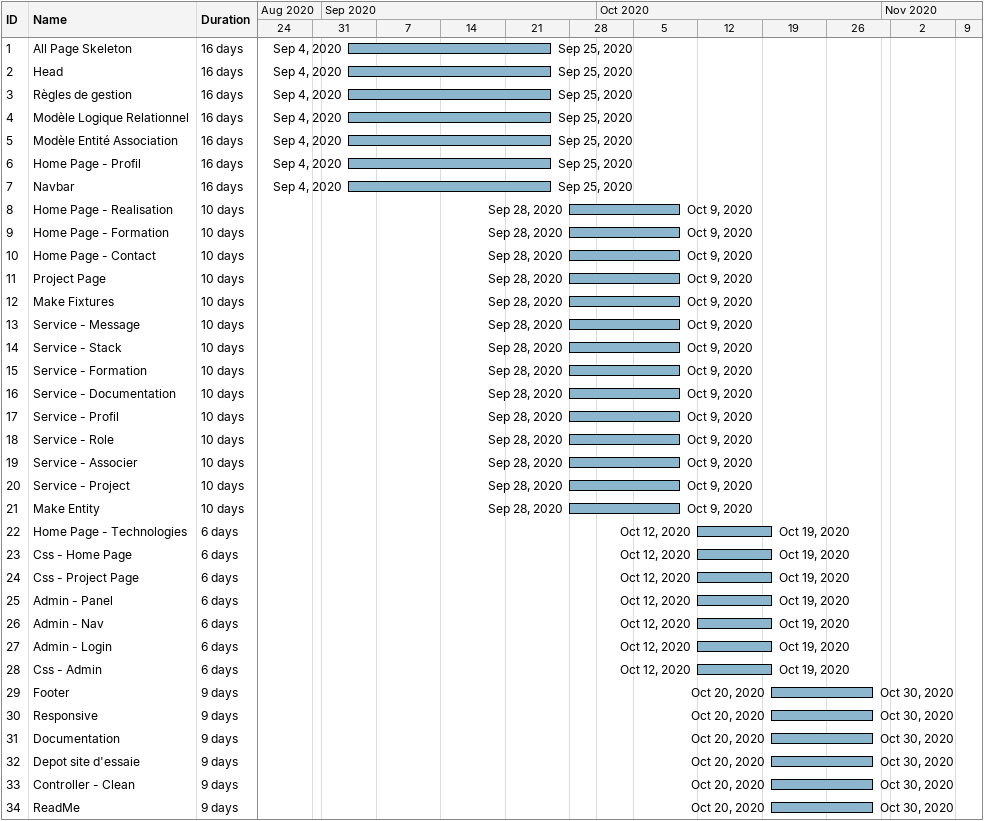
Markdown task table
| ID | Task | Duration | Start | Finish |
|---|---|---|---|---|
| 1 | All Page Skeleton | 16d | 2020-09-04 | 2020-09-25 |
| 2 | Head | 16d | 2020-09-04 | 2020-09-25 |
| 3 | Règles de gestion | 16d | 2020-09-04 | 2020-09-25 |
| 4 | Modèle Logique Relationnel | 16d | 2020-09-04 | 2020-09-25 |
| 5 | Modèle Entité Association | 16d | 2020-09-04 | 2020-09-25 |
| 6 | Home Page - Profil | 16d | 2020-09-04 | 2020-09-25 |
| 7 | Navbar | 16d | 2020-09-04 | 2020-09-25 |
| 8 | Home Page - Realisation | 10d | 2020-09-28 | 2020-10-09 |
| 9 | Home Page - Formation | 10d | 2020-09-28 | 2020-10-09 |
| 10 | Home Page - Contact | 10d | 2020-09-28 | 2020-10-09 |
| 11 | Project Page | 10d | 2020-09-28 | 2020-10-09 |
| 12 | Make Fixtures | 10d | 2020-09-28 | 2020-10-09 |
| 13 | Service - Message | 10d | 2020-09-28 | 2020-10-09 |
| 14 | Service - Stack | 10d | 2020-09-28 | 2020-10-09 |
| 15 | Service - Formation | 10d | 2020-09-28 | 2020-10-09 |
| 16 | Service - Documentation | 10d | 2020-09-28 | 2020-10-09 |
| 17 | Service - Profil | 10d | 2020-09-28 | 2020-10-09 |
| 18 | Service - Role | 10d | 2020-09-28 | 2020-10-09 |
| 19 | Service - Associer | 10d | 2020-09-28 | 2020-10-09 |
| 20 | Service - Project | 10d | 2020-09-28 | 2020-10-09 |
| 21 | Make Entity | 10d | 2020-09-28 | 2020-10-09 |
| 22 | Home Page - Technologies | 6d | 2020-10-12 | 2020-10-19 |
| 23 | Css - Home Page | 6d | 2020-10-12 | 2020-10-19 |
| 24 | Css - Project Page | 6d | 2020-10-12 | 2020-10-19 |
| 25 | Admin - Panel | 6d | 2020-10-12 | 2020-10-19 |
| 26 | Admin - Nav | 6d | 2020-10-12 | 2020-10-19 |
| 27 | Admin - Login | 6d | 2020-10-12 | 2020-10-19 |
| 28 | Css - Admin | 6d | 2020-10-12 | 2020-10-19 |
| 29 | Footer | 9d | 2020-10-20 | 2020-10-30 |
| 30 | Responsive | 9d | 2020-10-20 | 2020-10-30 |
| 31 | Documentation | 9d | 2020-10-20 | 2020-10-30 |
| 32 | Depot site d'essaie | 9d | 2020-10-20 | 2020-10-30 |
| 33 | Controller - Clean | 9d | 2020-10-20 | 2020-10-30 |
| 34 | ReadMe | 9d | 2020-10-20 | 2020-10-30 |
